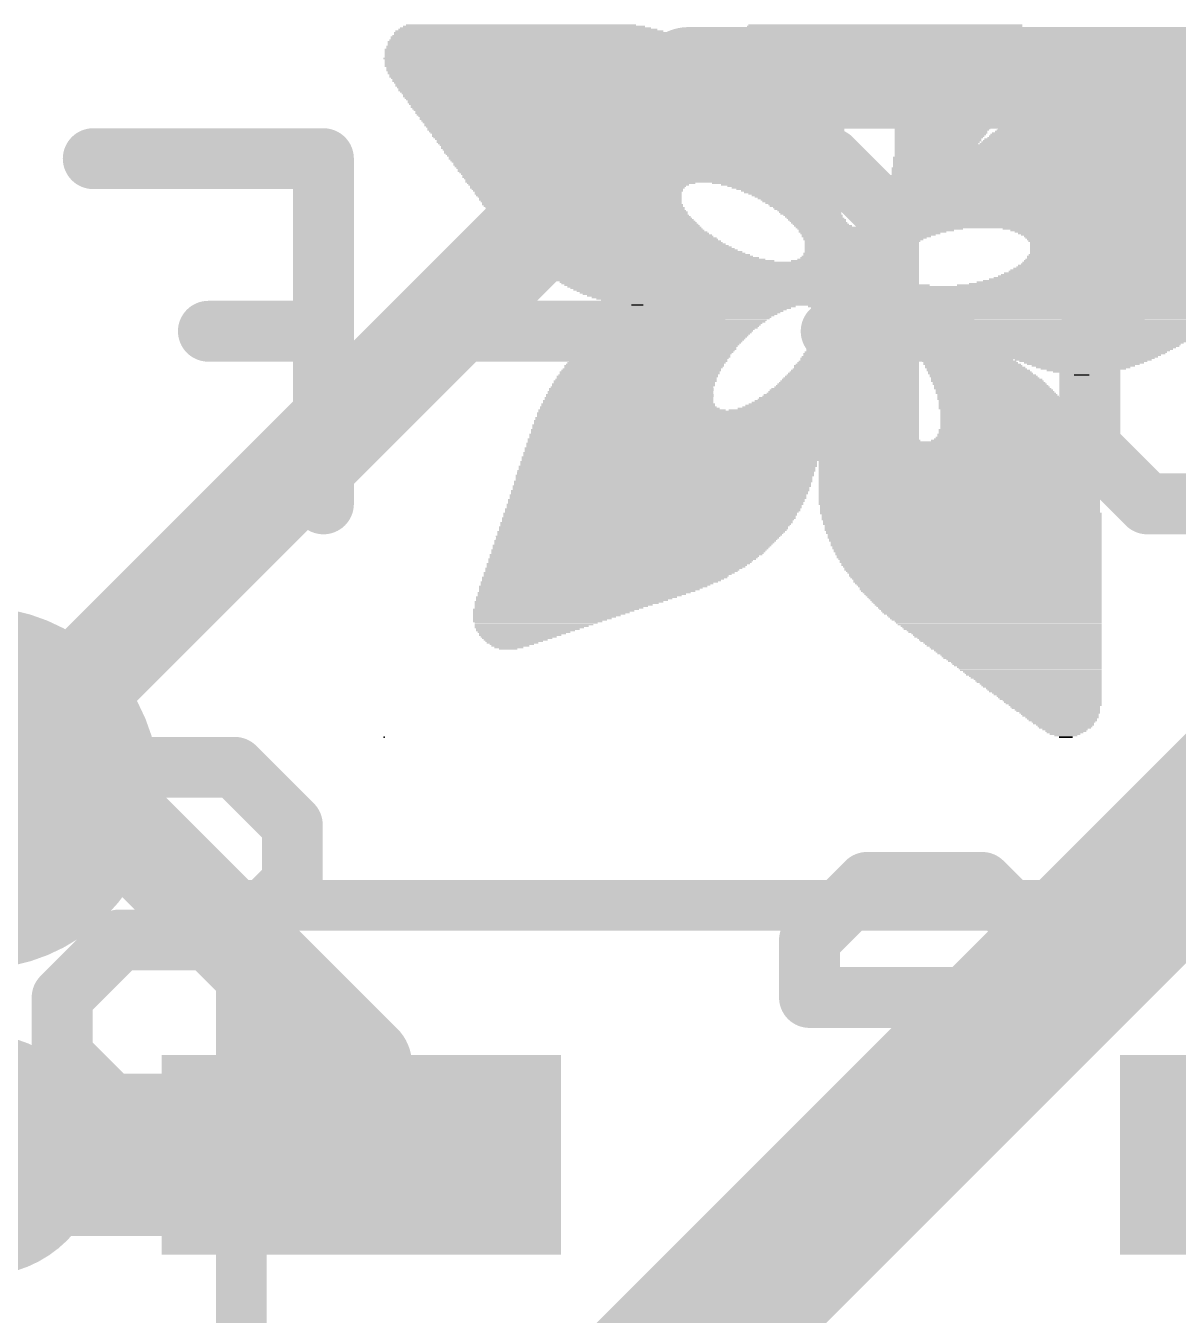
# Model space of a CAD drawing. Extents: x -0.1 to 20.4, y -0.1 to 17.9.
# Drawn here: x 8.12 to 11.005, y 11.634 to 14.862 of the extents above; entities that cross this region are included whole.
import ezdxf

# ---------------------------------------------------------------- set-up
doc = ezdxf.new("R2010")
doc.units = 0
for name, color, linetype in [('1', 12, 'CONTINUOUS'), ('16', 132, 'CONTINUOUS'), ('18', 110, 'CONTINUOUS'), ('21', 40, 'CONTINUOUS'), ('22', 6, 'CONTINUOUS'), ('23', 53, 'CONTINUOUS')]:
    doc.layers.add(name, color=color, linetype=linetype)

# ---------------------------------------------------------------- blocks, each defined once
blk = doc.blocks.new('RECT')
blk.add_solid([(-0.5, -0.5), (0.5, -0.5), (-0.5, 0.5), (0.5, 0.5)])
blk = doc.blocks.new('ROUNDV')
at = {"const_width": 0.5}
blk.add_lwpolyline([(0, -0.25, 1), (0, 0.25, 1), (0, -0.25)], format="xyb", dxfattribs=at)

msp = doc.modelspace()

# ---------------------------------------------------------------- linework, layer by layer
at = {"layer": '1'}
for points, const_width in [([(8.268, 12.954), (8.001, 12.954)], 0.254), ([(8.96, 12.262), (8.268, 12.954)], 0.254), ([(8.96, 12.035), (8.96, 12.262)], 0.254), ([(8.96, 12.035), (6.513, 12.035)], 0.4064)]:
    msp.add_lwpolyline(points, dxfattribs=dict(at, const_width=const_width))
for points, const_width in [([(8.3129, 12.9989, 1), (8.2231, 12.9091)], 0.127), ([(8.268, 12.8905, 1), (8.268, 13.0175)], 0.127), ([(9.0235, 12.262, 1), (8.8965, 12.262)], 0.127), ([(8.9151, 12.2171, 1), (9.0049, 12.3069)], 0.127), ([(8.96, 11.9334, 1), (8.96, 12.1366)], 0.2032), ([(8.8965, 12.035, 1), (9.0235, 12.035)], 0.127)]:
    msp.add_lwpolyline(points, format="xyb", dxfattribs=dict(at, const_width=const_width))
at = {"layer": '16'}
for points, const_width in [([(8.001, 12.954), (9.779, 14.732)], 0.254), ([(9.779, 14.732), (12.319, 14.732)], 0.254), ([(5.08, 6.858), (11.557, 13.335)], 0.4064)]:
    msp.add_lwpolyline(points, dxfattribs=dict(at, const_width=const_width))
at = {"layer": '16', "const_width": 0.127}
for points in [[(9.779, 14.7955, 1), (9.779, 14.6685)], [(9.8239, 14.6871, 1), (9.7341, 14.7769)]]:
    msp.add_lwpolyline(points, format="xyb", dxfattribs=at)
at = {"layer": '21'}
for points, const_width in [([(8.6918, 12.66, 1), (8.6282, 12.66)], 0.0635), ([(8.66, 12.6918, 1), (8.66, 12.6282)], 0.0635), ([(8.01, 11.885, 1), (8.01, 12.185, 1), (8.01, 11.885)], 0.3048)]:
    msp.add_lwpolyline(points, format="xyb", dxfattribs=dict(at, const_width=const_width))
at = {"layer": '21', "const_width": 0.127}
for points in [[(8.66, 7.66), (8.66, 12.66)], [(8.66, 12.66), (11.66, 12.66)]]:
    msp.add_lwpolyline(points, dxfattribs=at)
at = {"layer": '22', "const_width": 0.1524}
for points in [[(8.8654, 14.5295), (8.2891, 14.5295)], [(8.8654, 13.6652), (8.8654, 14.5295)], [(10.2805, 14.3855), (10.1365, 14.5295)], [(10.2805, 13.6652), (10.2805, 14.3855)], [(10.7839, 14.0974), (10.9279, 14.2414)], [(10.9279, 14.2414), (11.216, 14.2414)], [(8.8654, 14.0974), (8.5773, 14.0974)], [(9.8009, 14.0974), (9.2247, 14.0974)], [(10.4246, 14.0974), (10.1365, 14.0974)], [(10.7839, 13.8093), (10.7839, 14.0974)], [(10.9279, 13.6652), (10.7839, 13.8093)], [(11.216, 13.6652), (10.9279, 13.6652)], [(8.2112, 12.8615), (8.3552, 13.0055)], [(8.3552, 13.0055), (8.6434, 13.0055)], [(8.6434, 13.0055), (8.7874, 12.8615)], [(8.7874, 12.8615), (8.7874, 12.7174)], [(8.7874, 12.7174), (8.6434, 12.5734)], [(10.2263, 12.7174), (10.0822, 12.5734)], [(10.5144, 12.7174), (10.2263, 12.7174)], [(10.6584, 12.5734), (10.5144, 12.7174)], [(11.0177, 12.7174), (11.4499, 12.7174)], [(8.3552, 12.5734), (8.2112, 12.4293)], [(8.6434, 12.5734), (8.3552, 12.5734)], [(10.0822, 12.5734), (10.0822, 12.4293)], [(10.6584, 12.2853), (10.6584, 12.5734)], [(8.2112, 12.4293), (8.2112, 12.2853)], [(10.0822, 12.4293), (10.6584, 12.4293)], [(8.2112, 12.2853), (8.3552, 12.1412)], [(8.6434, 12.1412), (8.7874, 12.2853)], [(10.5144, 12.1412), (10.6584, 12.2853)], [(8.3552, 12.1412), (8.6434, 12.1412)], [(10.2263, 12.1412), (10.5144, 12.1412)], [(11.4499, 12.1412), (11.0177, 12.1412)]]:
    msp.add_lwpolyline(points, dxfattribs=at)
at = {"layer": '22', "const_width": 0.0762}
for points in [[(8.2891, 14.5676, 1), (8.2891, 14.4914)], [(8.9035, 14.5295, 1), (8.8273, 14.5295)], [(8.8654, 14.4914, 1), (8.8654, 14.5676)], [(10.1634, 14.5565, 1), (10.1095, 14.5026)], [(10.3186, 14.3855, 1), (10.2424, 14.3855)], [(10.2536, 14.3585, 1), (10.3075, 14.4124)], [(10.9279, 14.2795, 1), (10.9279, 14.2033)], [(10.9549, 14.2145, 1), (10.901, 14.2684)], [(8.5773, 14.1355, 1), (8.5773, 14.0593)], [(8.8654, 14.0593, 1), (8.8654, 14.1355)], [(9.2247, 14.1355, 1), (9.2247, 14.0593)], [(9.8009, 14.0593, 1), (9.8009, 14.1355)], [(10.1365, 14.1355, 1), (10.1365, 14.0593)], [(10.4246, 14.0593, 1), (10.4246, 14.1355)], [(10.822, 14.0974, 1), (10.7458, 14.0974)], [(10.7569, 14.1243, 1), (10.8108, 14.0704)], [(10.8108, 13.8362, 1), (10.7569, 13.7823)], [(10.7458, 13.8093, 1), (10.822, 13.8093)], [(10.9279, 13.7033, 1), (10.9279, 13.6271)], [(10.901, 13.6383, 1), (10.9549, 13.6921)], [(8.8273, 13.6652, 1), (8.9035, 13.6652)], [(10.2424, 13.6652, 1), (10.3186, 13.6652)], [(8.3552, 13.0436, 1), (8.3552, 12.9674)], [(8.3822, 12.9786, 1), (8.3283, 13.0325)], [(8.6703, 13.0325, 1), (8.6164, 12.9786)], [(8.6434, 12.9674, 1), (8.6434, 13.0436)], [(8.1842, 12.8884, 1), (8.2381, 12.8345)], [(8.8255, 12.8615, 1), (8.7493, 12.8615)], [(8.7605, 12.8345, 1), (8.8144, 12.8884)], [(8.8144, 12.6905, 1), (8.7605, 12.7444)], [(10.2263, 12.7555, 1), (10.2263, 12.6793)], [(10.2532, 12.6905, 1), (10.1993, 12.7444)], [(10.5413, 12.7444, 1), (10.4874, 12.6905)], [(10.5144, 12.6793, 1), (10.5144, 12.7555)], [(11.0177, 12.7555, 1), (11.0177, 12.6793)], [(8.7493, 12.7174, 1), (8.8255, 12.7174)], [(8.3552, 12.6115, 1), (8.3552, 12.5353)], [(8.3822, 12.5464, 1), (8.3283, 12.6003)], [(8.6164, 12.6003, 1), (8.6703, 12.5464)], [(8.6434, 12.5353, 1), (8.6434, 12.6115)], [(10.1203, 12.5734, 1), (10.0441, 12.5734)], [(10.0553, 12.6003, 1), (10.1092, 12.5464)], [(10.6965, 12.5734, 1), (10.6203, 12.5734)], [(10.6315, 12.5464, 1), (10.6854, 12.6003)], [(8.1842, 12.4563, 1), (8.2381, 12.4024)], [(8.2493, 12.4293, 1), (8.1731, 12.4293)], [(10.0822, 12.4674, 1), (10.0822, 12.3912)], [(10.6584, 12.3912, 1), (10.6584, 12.4674)], [(10.0441, 12.4293, 1), (10.1203, 12.4293)], [(8.2381, 12.3122, 1), (8.1842, 12.2583)], [(8.8144, 12.2583, 1), (8.7605, 12.3122)], [(10.6854, 12.2583, 1), (10.6315, 12.3122)], [(8.1731, 12.2853, 1), (8.2493, 12.2853)], [(10.6203, 12.2853, 1), (10.6965, 12.2853)], [(8.3552, 12.1793, 1), (8.3552, 12.1031)], [(8.3283, 12.1143, 1), (8.3822, 12.1681)], [(8.6164, 12.1681, 1), (8.6703, 12.1143)], [(8.6434, 12.1031, 1), (8.6434, 12.1793)], [(10.2263, 12.1793, 1), (10.2263, 12.1031)], [(10.4874, 12.1681, 1), (10.5413, 12.1143)], [(10.5144, 12.1031, 1), (10.5144, 12.1793)], [(11.0177, 12.1793, 1), (11.0177, 12.1031)]]:
    msp.add_lwpolyline(points, format="xyb", dxfattribs=at)
at = {"layer": '23'}
msp.add_point((9.017, 13.081), dxfattribs=at)

# ---------------------------------------------------------------- block references
at = {"layer": '1', "xscale": 0.5, "rotation": 270}
for p in [(8.96, 12.035), (11.36, 12.035)]:
    msp.add_blockref('RECT', p, dxfattribs=at)
at = {"layer": '18', "xscale": 0.9064, "yscale": 0.9064}
msp.add_blockref('ROUNDV', (8.001, 12.954), dxfattribs=at)
msp.add_blockref('ROUNDV', (8.001, 12.954), dxfattribs=at)
at = {"layer": '21'}
for p, xscale, yscale in [((9.3809, 14.8488), 0.6705, 0.0038), ((9.3771, 14.8527), 0.6477, 0.0039), ((9.3713, 14.8565), 0.6287, 0.0038), ((9.3675, 14.8603), 0.6058, 0.0038), ((9.3599, 14.8641), 0.5754, 0.0038), ((10.2705, 14.8603), 0.6896, 0.0038), ((10.2705, 14.8565), 0.6896, 0.0038), ((10.2705, 14.8527), 0.6896, 0.0039), ((10.2705, 14.8488), 0.6896, 0.0038), ((10.2724, 14.8641), 0.6858, 0.0038), ((9.4075, 14.8222), 0.762, 0.0038), ((9.4113, 14.8184), 0.7696, 0.0038), ((9.4056, 14.826), 0.7506, 0.0038), ((9.398, 14.8336), 0.7278, 0.0038), ((9.4018, 14.8298), 0.7354, 0.0038), ((9.3942, 14.8374), 0.7124, 0.0038), ((9.3847, 14.845), 0.6858, 0.0038), ((9.3904, 14.8412), 0.6972, 0.0038), ((10.2705, 14.845), 0.6896, 0.0038), ((10.2705, 14.8412), 0.6896, 0.0038), ((10.2705, 14.8374), 0.6896, 0.0038), ((10.2705, 14.8336), 0.6896, 0.0038), ((10.2705, 14.8298), 0.6896, 0.0038), ((10.2705, 14.826), 0.6896, 0.0038), ((10.2705, 14.8222), 0.6896, 0.0038), ((10.2705, 14.8184), 0.6896, 0.0038), ((9.4208, 14.8031), 0.8039, 0.0038), ((9.4246, 14.7993), 0.8115, 0.0038), ((9.4304, 14.7917), 0.823, 0.0038), ((9.4323, 14.7879), 0.8268, 0.0038), ((9.4266, 14.7955), 0.8153, 0.0038), ((9.417, 14.8107), 0.7887, 0.0038), ((9.419, 14.8069), 0.7925, 0.0038), ((9.4152, 14.8146), 0.7773, 0.0039), ((10.2705, 14.8146), 0.6896, 0.0039), ((10.2705, 14.8107), 0.6896, 0.0038), ((10.2705, 14.8069), 0.6896, 0.0038), ((10.2705, 14.8031), 0.6896, 0.0038), ((10.2705, 14.7993), 0.6896, 0.0038), ((10.2705, 14.7955), 0.6896, 0.0038), ((10.2686, 14.7917), 0.6858, 0.0038), ((10.2705, 14.7879), 0.682, 0.0038), ((9.4361, 14.7803), 0.842, 0.0038), ((9.4361, 14.7841), 0.8344, 0.0038), ((9.4399, 14.7765), 0.842, 0.0039), ((9.4418, 14.7726), 0.8458, 0.0038), ((9.4456, 14.7688), 0.8534, 0.0038), ((9.4475, 14.765), 0.8573, 0.0038), ((9.4495, 14.7612), 0.8611, 0.0038), ((9.4551, 14.7536), 0.8649, 0.0038), ((9.4533, 14.7574), 0.8611, 0.0038), ((10.2705, 14.7841), 0.682, 0.0038), ((10.2705, 14.7803), 0.682, 0.0038), ((10.2705, 14.7765), 0.682, 0.0039), ((10.2705, 14.7726), 0.682, 0.0038), ((10.2686, 14.7688), 0.6782, 0.0038), ((10.2686, 14.765), 0.6782, 0.0038), ((10.2705, 14.7612), 0.6744, 0.0038), ((10.2705, 14.7574), 0.6744, 0.0038), ((10.2705, 14.7536), 0.6744, 0.0038), ((9.4571, 14.7498), 0.8687, 0.0038), ((9.4627, 14.7422), 0.8725, 0.0038), ((9.4609, 14.746), 0.8687, 0.0038), ((9.4665, 14.7384), 0.8725, 0.0039), ((9.4685, 14.7345), 0.8763, 0.0038), ((9.4723, 14.7307), 0.8763, 0.0038), ((9.4762, 14.7269), 0.8763, 0.0038), ((9.4762, 14.7231), 0.8763, 0.0038), ((10.2686, 14.7498), 0.6706, 0.0038), ((10.2686, 14.746), 0.6706, 0.0038), ((10.2705, 14.7422), 0.6668, 0.0038), ((10.2705, 14.7384), 0.6668, 0.0039), ((10.2686, 14.7345), 0.663, 0.0038), ((10.2705, 14.7307), 0.6592, 0.0038), ((10.2705, 14.7269), 0.6592, 0.0038), ((10.2705, 14.7231), 0.6592, 0.0038), ((9.48, 14.7193), 0.8763, 0.0038), ((9.4856, 14.7117), 0.8801, 0.0038), ((9.4838, 14.7155), 0.8763, 0.0038), ((9.4876, 14.7079), 0.8763, 0.0038), ((9.4932, 14.7003), 0.8801, 0.0039), ((9.4914, 14.7041), 0.8763, 0.0038), ((9.497, 14.6964), 0.8801, 0.0038), ((9.499, 14.6926), 0.8763, 0.0038), ((9.5028, 14.6888), 0.8763, 0.0038), ((10.2686, 14.7193), 0.6553, 0.0038), ((10.2686, 14.7079), 0.6477, 0.0038), ((10.2705, 14.7155), 0.6515, 0.0038), ((10.2705, 14.7117), 0.6515, 0.0038), ((10.2686, 14.7003), 0.6401, 0.0039), ((10.2686, 14.6964), 0.6401, 0.0038), ((10.2705, 14.7041), 0.6439, 0.0038), ((10.0915, 14.6926), 0.2781, 0.0038), ((10.0877, 14.6888), 0.2705, 0.0038), ((10.4248, 14.6926), 0.3276, 0.0038), ((10.4248, 14.6888), 0.32, 0.0038), ((9.5046, 14.685), 0.8801, 0.0038), ((9.5066, 14.6812), 0.8763, 0.0038), ((9.5104, 14.6774), 0.8763, 0.0038), ((9.5143, 14.6736), 0.8763, 0.0038), ((9.5143, 14.6698), 0.8763, 0.0038), ((9.5181, 14.666), 0.8763, 0.0038), ((9.5219, 14.6622), 0.8763, 0.0039), ((9.5219, 14.6583), 0.8763, 0.0038), ((10.0857, 14.6812), 0.259, 0.0038), ((10.0838, 14.6774), 0.2552, 0.0038), ((10.0877, 14.685), 0.2629, 0.0038), ((10.0838, 14.6736), 0.2476, 0.0038), ((10.0819, 14.6698), 0.2438, 0.0038), ((10.08, 14.666), 0.24, 0.0038), ((10.0819, 14.6622), 0.2362, 0.0039), ((10.08, 14.6583), 0.2324, 0.0038), ((10.4267, 14.685), 0.3162, 0.0038), ((10.4267, 14.6812), 0.3086, 0.0038), ((10.4286, 14.6774), 0.3048, 0.0038), ((10.4267, 14.6736), 0.301, 0.0038), ((10.4286, 14.6698), 0.2972, 0.0038), ((10.4267, 14.666), 0.2934, 0.0038), ((10.4286, 14.6622), 0.2896, 0.0039), ((10.4267, 14.6583), 0.2858, 0.0038), ((10.7963, 14.6583), 0.2781, 0.0038), ((10.7963, 14.6622), 0.2477, 0.0039), ((10.7925, 14.666), 0.2171, 0.0038), ((10.7925, 14.6698), 0.1791, 0.0038), ((10.7905, 14.6736), 0.1295, 0.0038), ((10.7887, 14.6774), 0.0495, 0.0038), ((9.5257, 14.6545), 0.8763, 0.0038), ((9.6418, 14.6507), 1.1011, 0.0038), ((9.6418, 14.6469), 1.0935, 0.0038), ((9.6418, 14.6431), 1.0935, 0.0038), ((9.6418, 14.6393), 1.0859, 0.0038), ((9.6438, 14.6355), 1.0821, 0.0038), ((9.6438, 14.6317), 1.0745, 0.0038), ((9.6438, 14.6279), 1.0745, 0.0038), ((9.6437, 14.6241), 1.0668, 0.0039), ((10.08, 14.6545), 0.2248, 0.0038), ((10.4267, 14.6545), 0.2858, 0.0038), ((10.4267, 14.6507), 0.2782, 0.0038), ((10.4267, 14.6469), 0.2782, 0.0038), ((10.4248, 14.6431), 0.2744, 0.0038), ((10.4248, 14.6393), 0.2667, 0.0038), ((10.4248, 14.6355), 0.2667, 0.0038), ((10.421, 14.6279), 0.2591, 0.0038), ((10.421, 14.6241), 0.2591, 0.0039), ((10.4229, 14.6317), 0.2629, 0.0038), ((10.8134, 14.6241), 0.4572, 0.0039), ((10.8096, 14.6279), 0.442, 0.0038), ((10.8077, 14.6317), 0.423, 0.0038), ((10.8058, 14.6355), 0.4038, 0.0038), ((10.8039, 14.6393), 0.3848, 0.0038), ((10.8001, 14.6431), 0.362, 0.0038), ((10.7981, 14.6469), 0.3429, 0.0038), ((10.7982, 14.6507), 0.32, 0.0038), ((10.7963, 14.6545), 0.301, 0.0038), ((9.6456, 14.6202), 1.0629, 0.0038), ((9.6456, 14.6126), 1.0553, 0.0038), ((9.6476, 14.6164), 1.0591, 0.0038), ((9.6476, 14.6088), 1.0515, 0.0038), ((9.6476, 14.605), 1.0439, 0.0038), ((9.6476, 14.6012), 1.0439, 0.0038), ((9.6494, 14.5974), 1.0401, 0.0038), ((9.6494, 14.5936), 1.0325, 0.0038), ((10.4191, 14.6202), 0.2553, 0.0038), ((10.4191, 14.6164), 0.2476, 0.0038), ((10.4172, 14.6126), 0.2438, 0.0038), ((10.4172, 14.6088), 0.2438, 0.0038), ((10.4153, 14.605), 0.24, 0.0038), ((10.4134, 14.6012), 0.2362, 0.0038), ((10.4115, 14.5974), 0.2324, 0.0038), ((10.4115, 14.5936), 0.2324, 0.0038), ((10.8382, 14.5936), 0.5982, 0.0038), ((10.8362, 14.5974), 0.5791, 0.0038), ((10.8324, 14.6012), 0.5639, 0.0038), ((10.8286, 14.605), 0.5487, 0.0038), ((10.8268, 14.6088), 0.5295, 0.0038), ((10.8211, 14.6126), 0.5105, 0.0038), ((10.8192, 14.6164), 0.4915, 0.0038), ((10.8153, 14.6202), 0.4762, 0.0038), ((9.6514, 14.5898), 1.0287, 0.0038), ((9.6514, 14.586), 1.0287, 0.0039), ((9.6532, 14.5821), 1.0249, 0.0038), ((9.6532, 14.5783), 1.0173, 0.0038), ((9.6552, 14.5745), 1.0135, 0.0038), ((9.6552, 14.5707), 1.0135, 0.0038), ((9.6571, 14.5669), 1.0096, 0.0038), ((9.6571, 14.5631), 1.002, 0.0038), ((9.659, 14.5593), 0.9982, 0.0038), ((10.4096, 14.5898), 0.2286, 0.0038), ((10.4058, 14.5821), 0.2209, 0.0038), ((10.402, 14.5707), 0.2133, 0.0038), ((10.7639, 14.5631), 0.9372, 0.0038), ((10.7696, 14.5593), 0.9486, 0.0038), ((10.4077, 14.586), 0.2247, 0.0039), ((10.4039, 14.5783), 0.2171, 0.0038), ((10.4039, 14.5745), 0.2171, 0.0038), ((10.4001, 14.5669), 0.2095, 0.0038), ((10.8649, 14.5669), 0.7125, 0.0038), ((10.8611, 14.5707), 0.6973, 0.0038), ((10.8572, 14.5745), 0.682, 0.0038), ((10.8534, 14.5783), 0.6668, 0.0038), ((10.8516, 14.5821), 0.6477, 0.0038), ((10.8458, 14.586), 0.6286, 0.0039), ((10.842, 14.5898), 0.6134, 0.0038), ((9.659, 14.5555), 0.9982, 0.0038), ((9.6609, 14.5517), 0.9944, 0.0038), ((9.6628, 14.5479), 0.9906, 0.0039), ((9.6609, 14.544), 0.9868, 0.0038), ((9.6628, 14.5402), 0.983, 0.0038), ((9.6647, 14.5364), 0.9792, 0.0038), ((9.6666, 14.5326), 0.9754, 0.0038), ((9.6666, 14.5288), 0.9754, 0.0038), ((10.8096, 14.5326), 1.0364, 0.0038), ((10.8153, 14.5288), 1.0478, 0.0038), ((10.783, 14.5517), 0.9753, 0.0038), ((10.7944, 14.544), 0.9982, 0.0038), ((10.8001, 14.5402), 1.0096, 0.0038), ((10.8058, 14.5364), 1.021, 0.0038), ((10.7773, 14.5555), 0.9639, 0.0038), ((10.7887, 14.5479), 0.9867, 0.0039), ((9.6685, 14.525), 0.9716, 0.0038), ((9.6704, 14.5212), 0.9678, 0.0038), ((9.6705, 14.5174), 0.9601, 0.0038), ((9.6705, 14.5136), 0.9601, 0.0038), ((9.6723, 14.5098), 0.9563, 0.0039), ((9.6743, 14.5059), 0.9525, 0.0038), ((9.6761, 14.5021), 0.9487, 0.0038), ((9.6761, 14.4983), 0.9487, 0.0038), ((9.6781, 14.4945), 0.9449, 0.0038), ((10.8458, 14.5059), 1.1164, 0.0038), ((10.8496, 14.5021), 1.124, 0.0038), ((10.8515, 14.4983), 1.1278, 0.0038), ((10.8553, 14.4945), 1.1354, 0.0038), ((10.8286, 14.5212), 1.0745, 0.0038), ((10.8438, 14.5098), 1.1049, 0.0039), ((10.8229, 14.525), 1.063, 0.0038), ((10.8344, 14.5174), 1.0859, 0.0038), ((10.8382, 14.5136), 1.0935, 0.0038), ((9.6799, 14.4907), 0.9411, 0.0038), ((9.6819, 14.4869), 0.9373, 0.0038), ((9.6819, 14.4831), 0.9373, 0.0038), ((9.6837, 14.4793), 0.9335, 0.0038), ((9.6857, 14.4755), 0.9297, 0.0038), ((9.6857, 14.4717), 0.9297, 0.0039), ((9.5104, 14.4678), 0.5715, 0.0038), ((9.5047, 14.464), 0.5524, 0.0038), ((9.9943, 14.4678), 0.3124, 0.0038), ((10.0057, 14.464), 0.2896, 0.0038), ((10.8629, 14.464), 1.1659, 0.0038), ((10.8611, 14.4717), 1.1621, 0.0039), ((10.8611, 14.4678), 1.1621, 0.0038), ((10.8572, 14.4869), 1.1468, 0.0038), ((10.8591, 14.4831), 1.1506, 0.0038), ((10.8591, 14.4793), 1.1506, 0.0038), ((10.8611, 14.4755), 1.1545, 0.0038), ((10.8572, 14.4907), 1.1392, 0.0038), ((9.5028, 14.4602), 0.541, 0.0038), ((9.5009, 14.4564), 0.5372, 0.0038), ((9.5009, 14.4526), 0.5296, 0.0038), ((9.5028, 14.4488), 0.5258, 0.0038), ((9.5028, 14.445), 0.5182, 0.0038), ((9.5028, 14.4412), 0.5182, 0.0038), ((9.5047, 14.4374), 0.5144, 0.0038), ((9.5066, 14.4336), 0.5106, 0.0039), ((9.5085, 14.4297), 0.5068, 0.0038), ((10.0134, 14.4602), 0.2743, 0.0038), ((10.0191, 14.4564), 0.2629, 0.0038), ((10.0248, 14.4526), 0.2515, 0.0038), ((10.0305, 14.4488), 0.2401, 0.0038), ((10.0343, 14.445), 0.2324, 0.0038), ((10.04, 14.4412), 0.221, 0.0038), ((10.0438, 14.4374), 0.2134, 0.0038), ((10.0495, 14.4336), 0.2096, 0.0039), ((10.0534, 14.4297), 0.2019, 0.0038), ((10.8591, 14.4374), 1.1811, 0.0038), ((10.8591, 14.4336), 1.1811, 0.0039), ((10.8611, 14.4297), 1.1849, 0.0038), ((10.8611, 14.445), 1.1773, 0.0038), ((10.8611, 14.4412), 1.1773, 0.0038), ((10.8629, 14.4526), 1.1735, 0.0038), ((10.8629, 14.4488), 1.1735, 0.0038), ((10.8611, 14.4564), 1.1697, 0.0038), ((10.8629, 14.4602), 1.1659, 0.0038), ((9.5085, 14.4259), 0.5068, 0.0038), ((9.5104, 14.4221), 0.503, 0.0038), ((9.5123, 14.4183), 0.4992, 0.0038), ((9.5142, 14.4145), 0.503, 0.0038), ((9.5161, 14.4107), 0.4991, 0.0038), ((9.5199, 14.4069), 0.4991, 0.0038), ((9.5237, 14.3993), 0.4991, 0.0038), ((9.5219, 14.4031), 0.4953, 0.0038), ((10.0572, 14.4259), 0.1943, 0.0038), ((10.0591, 14.4221), 0.1905, 0.0038), ((10.0629, 14.4183), 0.1829, 0.0038), ((10.0686, 14.4145), 0.1791, 0.0038), ((10.0705, 14.4107), 0.1753, 0.0038), ((10.0743, 14.4069), 0.1676, 0.0038), ((10.0762, 14.4031), 0.1638, 0.0038), ((10.0819, 14.3993), 0.16, 0.0038), ((10.8515, 14.4031), 1.1964, 0.0038), ((10.8515, 14.3993), 1.1964, 0.0038), ((10.8535, 14.4107), 1.1925, 0.0038), ((10.8535, 14.4069), 1.1925, 0.0038), ((10.8573, 14.4183), 1.1925, 0.0038), ((10.8573, 14.4145), 1.1925, 0.0038), ((10.8591, 14.4259), 1.1887, 0.0038), ((10.8591, 14.4221), 1.1887, 0.0038), ((9.5275, 14.3955), 0.4991, 0.0039), ((9.5295, 14.3916), 0.4953, 0.0038), ((9.5351, 14.384), 0.4991, 0.0038), ((9.5333, 14.3878), 0.4953, 0.0038), ((9.5389, 14.3802), 0.4991, 0.0038), ((9.5427, 14.3764), 0.4991, 0.0038), ((9.5465, 14.3726), 0.4991, 0.0038), ((9.5485, 14.3688), 0.503, 0.0038), ((9.5523, 14.365), 0.503, 0.0038), ((10.0838, 14.3955), 0.1562, 0.0039), ((10.0857, 14.3916), 0.1524, 0.0038), ((10.0914, 14.3878), 0.1486, 0.0038), ((10.0933, 14.384), 0.1448, 0.0038), ((10.0971, 14.3802), 0.1448, 0.0038), ((10.101, 14.3764), 0.1447, 0.0038), ((10.1029, 14.3726), 0.1409, 0.0038), ((10.1067, 14.3688), 0.1409, 0.0038), ((10.1105, 14.365), 0.141, 0.0038), ((10.8248, 14.365), 1.2039, 0.0038), ((10.8286, 14.3688), 1.2039, 0.0038), ((10.8324, 14.3726), 1.2039, 0.0038), ((10.8363, 14.3764), 1.204, 0.0038), ((10.8382, 14.3802), 1.2002, 0.0038), ((10.842, 14.384), 1.2002, 0.0038), ((10.8458, 14.3916), 1.2002, 0.0038), ((10.8458, 14.3878), 1.2002, 0.0038), ((10.8477, 14.3955), 1.1964, 0.0039), ((9.558, 14.3574), 0.5067, 0.0039), ((9.5562, 14.3612), 0.5029, 0.0038), ((9.5618, 14.3535), 0.5067, 0.0038), ((9.5656, 14.3497), 0.5067, 0.0038), ((9.5714, 14.3459), 0.5105, 0.0038), ((9.579, 14.3383), 0.5182, 0.0038), ((9.5752, 14.3421), 0.5105, 0.0038), ((9.5828, 14.3345), 0.5182, 0.0038), ((10.1162, 14.3612), 0.1448, 0.0038), ((10.7334, 14.3574), 1.3716, 0.0039), ((10.2591, 14.3535), 0.4153, 0.0038), ((10.2495, 14.3497), 0.3886, 0.0038), ((10.24, 14.3459), 0.3696, 0.0038), ((10.2343, 14.3421), 0.3506, 0.0038), ((10.2305, 14.3383), 0.3353, 0.0038), ((10.2248, 14.3345), 0.3239, 0.0038), ((10.8191, 14.3612), 1.2078, 0.0038), ((10.9906, 14.3535), 0.8496, 0.0038), ((10.9982, 14.3497), 0.8268, 0.0038), ((11.0001, 14.3459), 0.8078, 0.0038), ((11.0021, 14.3421), 0.7963, 0.0038), ((11.0039, 14.3383), 0.7848, 0.0038), ((11.0039, 14.3345), 0.7696, 0.0038), ((9.5885, 14.3307), 0.522, 0.0038), ((9.5923, 14.3269), 0.522, 0.0038), ((9.598, 14.3231), 0.5258, 0.0038), ((9.6018, 14.3193), 0.5258, 0.0039), ((9.6075, 14.3154), 0.5295, 0.0038), ((9.6133, 14.3116), 0.5334, 0.0038), ((9.619, 14.3078), 0.5372, 0.0038), ((9.6247, 14.304), 0.541, 0.0038), ((9.6285, 14.3002), 0.5486, 0.0038), ((10.221, 14.3307), 0.3086, 0.0038), ((10.2172, 14.3269), 0.3009, 0.0038), ((10.2153, 14.3231), 0.2895, 0.0038), ((10.2115, 14.3193), 0.2819, 0.0039), ((10.1981, 14.304), 0.2552, 0.0038), ((10.1962, 14.3002), 0.2514, 0.0038), ((10.2077, 14.3154), 0.2743, 0.0038), ((10.2039, 14.3116), 0.2667, 0.0038), ((10.202, 14.3078), 0.2629, 0.0038), ((11.0039, 14.3307), 0.762, 0.0038), ((11.0039, 14.3269), 0.7544, 0.0038), ((11.002, 14.3231), 0.743, 0.0038), ((10.9962, 14.3116), 0.7239, 0.0038), ((10.9886, 14.3002), 0.7087, 0.0038), ((11.002, 14.3193), 0.7354, 0.0039), ((11.0001, 14.3154), 0.7316, 0.0038), ((10.9944, 14.3078), 0.7201, 0.0038), ((10.9906, 14.304), 0.7125, 0.0038), ((9.6362, 14.2964), 0.5563, 0.0038), ((9.6418, 14.2926), 0.5601, 0.0038), ((9.6514, 14.2888), 0.5639, 0.0038), ((9.657, 14.285), 0.5677, 0.0038), ((9.6666, 14.2812), 0.5792, 0.0039), ((9.6761, 14.2773), 0.5905, 0.0038), ((9.6895, 14.2735), 0.6096, 0.0038), ((9.8438, 14.2697), 0.9106, 0.0038), ((10.1677, 14.2735), 0.2629, 0.0038), ((10.1772, 14.2773), 0.2515, 0.0038), ((10.181, 14.2812), 0.2439, 0.0039), ((10.1848, 14.285), 0.2439, 0.0038), ((10.1905, 14.2926), 0.2476, 0.0038), ((10.1886, 14.2888), 0.2438, 0.0038), ((10.1943, 14.2964), 0.2476, 0.0038), ((10.9582, 14.2697), 0.6858, 0.0038), ((10.962, 14.2735), 0.6858, 0.0038), ((10.9677, 14.2773), 0.6896, 0.0038), ((10.9734, 14.285), 0.6934, 0.0038), ((10.9715, 14.2812), 0.6896, 0.0039), ((10.9792, 14.2888), 0.6973, 0.0038), ((10.9868, 14.2964), 0.7049, 0.0038), ((10.983, 14.2926), 0.6973, 0.0038), ((9.8457, 14.2659), 0.9068, 0.0038), ((9.8476, 14.2621), 0.903, 0.0038), ((9.8514, 14.2583), 0.8954, 0.0038), ((9.8533, 14.2545), 0.8916, 0.0038), ((9.8552, 14.2507), 0.8878, 0.0038), ((9.859, 14.2469), 0.8878, 0.0038), ((9.8628, 14.2431), 0.8801, 0.0039), ((9.8666, 14.2392), 0.8801, 0.0038), ((9.8704, 14.2354), 0.8801, 0.0038), ((10.903, 14.2354), 0.6973, 0.0038), ((10.9106, 14.2392), 0.6972, 0.0038), ((10.9163, 14.2431), 0.6934, 0.0039), ((10.9258, 14.2469), 0.6896, 0.0038), ((10.9296, 14.2507), 0.6896, 0.0038), ((10.9353, 14.2545), 0.6858, 0.0038), ((10.943, 14.2583), 0.6858, 0.0038), ((10.9468, 14.2621), 0.6858, 0.0038), ((10.9525, 14.2659), 0.682, 0.0038), ((9.878, 14.2316), 0.8801, 0.0038), ((9.8838, 14.2278), 0.8839, 0.0038), ((9.8914, 14.224), 0.884, 0.0038), ((9.8991, 14.2202), 0.8839, 0.0038), ((9.9085, 14.2164), 0.8953, 0.0038), ((9.9257, 14.2126), 0.9144, 0.0038), ((10.3467, 14.2088), 1.7412, 0.0038), ((10.3467, 14.205), 1.726, 0.0039), ((10.8363, 14.2126), 0.7696, 0.0038), ((10.8534, 14.2164), 0.743, 0.0038), ((10.8667, 14.2202), 0.7315, 0.0038), ((10.8763, 14.224), 0.7201, 0.0038), ((10.8877, 14.2278), 0.7124, 0.0038), ((10.8954, 14.2316), 0.7049, 0.0038), ((10.3486, 14.2011), 1.7145, 0.0038), ((10.3505, 14.1973), 1.703, 0.0038), ((10.3505, 14.1935), 1.6878, 0.0038), ((10.3524, 14.1897), 1.6764, 0.0038), ((10.3543, 14.1859), 1.6574, 0.0038), ((10.3582, 14.1821), 1.6421, 0.0038), ((10.362, 14.1783), 1.6269, 0.0038), ((10.3638, 14.1745), 1.6078, 0.0038), ((10.3696, 14.1707), 1.5887, 0.0038), ((10.3753, 14.1669), 1.5621, 0.0039), ((9.6514, 14.163), 0.0305, 0.0038), ((9.8209, 14.1402), 0.362, 0.0038), ((9.8305, 14.144), 0.3581, 0.0038), ((9.8399, 14.1478), 0.3543, 0.0038), ((9.8495, 14.1516), 0.3505, 0.0038), ((9.8628, 14.1554), 0.3467, 0.0038), ((9.8742, 14.1592), 0.3467, 0.0038), ((10.4343, 14.163), 1.4364, 0.0038), ((10.6134, 14.1592), 1.0706, 0.0038), ((10.6134, 14.1554), 1.0554, 0.0038), ((10.6134, 14.1516), 1.0478, 0.0038), ((10.6115, 14.1478), 1.0363, 0.0038), ((10.6115, 14.144), 1.0287, 0.0038), ((10.6096, 14.1402), 1.0249, 0.0038), ((9.7657, 14.1097), 0.381, 0.0038), ((9.7714, 14.1135), 0.3772, 0.0038), ((9.7771, 14.1173), 0.3734, 0.0038), ((9.7847, 14.1211), 0.3734, 0.0038), ((9.7885, 14.1249), 0.3734, 0.0038), ((9.798, 14.1288), 0.3695, 0.0039), ((9.8038, 14.1326), 0.3657, 0.0038), ((9.8114, 14.1364), 0.3658, 0.0038), ((10.6077, 14.1364), 1.0135, 0.0038), ((10.1676, 14.1288), 0.1334, 0.0039), ((10.1638, 14.1249), 0.1258, 0.0038), ((10.1619, 14.1211), 0.122, 0.0038), ((10.16, 14.1173), 0.1182, 0.0038), ((10.16, 14.1135), 0.1182, 0.0038), ((10.1581, 14.1097), 0.1143, 0.0038), ((10.6058, 14.1326), 1.0097, 0.0038), ((10.6858, 14.1288), 0.842, 0.0039), ((10.6858, 14.1249), 0.8268, 0.0038), ((10.6877, 14.1211), 0.8154, 0.0038), ((10.6858, 14.1173), 0.8039, 0.0038), ((10.6876, 14.1135), 0.7925, 0.0038), ((10.6877, 14.1097), 0.7848, 0.0038), ((9.7238, 14.0754), 0.3887, 0.0038), ((9.7276, 14.0792), 0.3886, 0.0038), ((9.7333, 14.083), 0.3848, 0.0038), ((9.7371, 14.0868), 0.3848, 0.0038), ((9.7409, 14.0907), 0.3848, 0.0039), ((9.7447, 14.0945), 0.3848, 0.0038), ((9.7504, 14.0983), 0.381, 0.0038), ((9.7542, 14.1021), 0.381, 0.0038), ((9.7619, 14.1059), 0.381, 0.0038), ((10.1486, 14.0754), 0.1257, 0.0038), ((10.1505, 14.083), 0.1219, 0.0038), ((10.1505, 14.0792), 0.1219, 0.0038), ((10.1524, 14.0907), 0.1181, 0.0039), ((10.1524, 14.0868), 0.1181, 0.0038), ((10.1543, 14.0945), 0.1143, 0.0038), ((10.1562, 14.1059), 0.1181, 0.0038), ((10.1562, 14.1021), 0.1181, 0.0038), ((10.1562, 14.0983), 0.1181, 0.0038), ((10.6858, 14.1059), 0.7734, 0.0038), ((10.6858, 14.1021), 0.7658, 0.0038), ((10.6839, 14.0983), 0.7544, 0.0038), ((10.6839, 14.0945), 0.7468, 0.0038), ((10.6838, 14.0907), 0.7391, 0.0039), ((10.682, 14.0868), 0.7277, 0.0038), ((10.682, 14.083), 0.7201, 0.0038), ((10.682, 14.0792), 0.7125, 0.0038), ((10.6801, 14.0754), 0.7011, 0.0038), ((9.6952, 14.0449), 0.3924, 0.0038), ((9.699, 14.0487), 0.3924, 0.0038), ((9.7028, 14.0526), 0.3924, 0.0039), ((9.7047, 14.0564), 0.3886, 0.0038), ((9.7085, 14.0602), 0.3886, 0.0038), ((9.7123, 14.064), 0.3886, 0.0038), ((9.7161, 14.0678), 0.3886, 0.0038), ((9.72, 14.0716), 0.3887, 0.0038), ((10.1429, 14.0449), 0.1447, 0.0038), ((10.1448, 14.0526), 0.1409, 0.0039), ((10.1448, 14.0487), 0.1409, 0.0038), ((10.1448, 14.0602), 0.1333, 0.0038), ((10.1448, 14.0564), 0.1333, 0.0038), ((10.1467, 14.0678), 0.1295, 0.0038), ((10.1467, 14.064), 0.1295, 0.0038), ((10.1486, 14.0716), 0.1257, 0.0038), ((10.6801, 14.0716), 0.6934, 0.0038), ((10.6763, 14.0678), 0.6858, 0.0038), ((10.6744, 14.064), 0.6743, 0.0038), ((10.6744, 14.0602), 0.6667, 0.0038), ((10.6725, 14.0564), 0.6553, 0.0038), ((10.6687, 14.0526), 0.6477, 0.0039), ((10.6668, 14.0487), 0.6363, 0.0038), ((10.6648, 14.0449), 0.6248, 0.0038), ((9.6685, 14.0106), 0.4, 0.0038), ((9.6704, 14.0145), 0.3962, 0.0039), ((9.6742, 14.0183), 0.3962, 0.0038), ((9.6781, 14.0221), 0.3963, 0.0038), ((9.6799, 14.0259), 0.3925, 0.0038), ((9.6819, 14.0297), 0.3963, 0.0038), ((9.6857, 14.0335), 0.3963, 0.0038), ((9.6875, 14.0373), 0.3925, 0.0038), ((9.6914, 14.0411), 0.3924, 0.0038), ((10.1334, 14.0106), 0.1791, 0.0038), ((10.1353, 14.0145), 0.1753, 0.0039), ((10.1353, 14.0183), 0.1677, 0.0038), ((10.1372, 14.0221), 0.1639, 0.0038), ((10.1391, 14.0297), 0.1601, 0.0038), ((10.1391, 14.0259), 0.1601, 0.0038), ((10.139, 14.0335), 0.1524, 0.0038), ((10.141, 14.0411), 0.1485, 0.0038), ((10.141, 14.0373), 0.1485, 0.0038), ((10.6629, 14.0411), 0.621, 0.0038), ((10.6591, 14.0373), 0.6058, 0.0038), ((10.6553, 14.0335), 0.5982, 0.0038), ((10.6534, 14.0297), 0.5868, 0.0038), ((10.4781, 14.0259), 0.2286, 0.0038), ((10.482, 14.0221), 0.2363, 0.0038), ((10.4858, 14.0183), 0.2363, 0.0038), ((10.4896, 14.0145), 0.2439, 0.0039), ((10.4934, 14.0106), 0.2438, 0.0038), ((10.7676, 14.0259), 0.3429, 0.0038), ((10.7677, 14.0221), 0.32, 0.0038), ((10.7696, 14.0183), 0.301, 0.0038), ((10.7677, 14.0145), 0.282, 0.0039), ((10.7677, 14.0106), 0.259, 0.0038), ((9.6494, 13.9802), 0.4001, 0.0038), ((9.6514, 13.984), 0.4039, 0.0038), ((9.6532, 13.9878), 0.4001, 0.0038), ((9.6571, 13.9954), 0.4, 0.0038), ((9.6571, 13.9916), 0.4, 0.0038), ((9.6609, 13.9992), 0.4, 0.0038), ((9.6628, 14.003), 0.3962, 0.0038), ((9.6666, 14.0068), 0.3962, 0.0038), ((10.1257, 13.9802), 0.2172, 0.0038), ((10.1257, 13.984), 0.2096, 0.0038), ((10.1276, 13.9878), 0.2058, 0.0038), ((10.1296, 13.9916), 0.2019, 0.0038), ((10.1296, 13.9954), 0.1943, 0.0038), ((10.1315, 13.9992), 0.1905, 0.0038), ((10.1334, 14.003), 0.1867, 0.0038), ((10.1334, 14.0068), 0.1791, 0.0038), ((10.4972, 14.0068), 0.2514, 0.0038), ((10.501, 14.003), 0.2514, 0.0038), ((10.5048, 13.9992), 0.259, 0.0038), ((10.5087, 13.9954), 0.2591, 0.0038), ((10.5106, 13.9916), 0.2629, 0.0038), ((10.5163, 13.9878), 0.2667, 0.0038), ((10.5182, 13.984), 0.2705, 0.0038), ((10.522, 13.9802), 0.2705, 0.0038), ((10.7677, 14.0068), 0.2362, 0.0038), ((10.7677, 14.003), 0.2134, 0.0038), ((10.7677, 13.9992), 0.1828, 0.0038), ((10.7658, 13.9954), 0.1486, 0.0038), ((10.7658, 13.9916), 0.1105, 0.0038), ((10.7638, 13.9878), 0.0381, 0.0038), ((9.6342, 13.9459), 0.4153, 0.0038), ((9.6362, 13.9535), 0.4115, 0.0038), ((9.6362, 13.9497), 0.4115, 0.0038), ((9.638, 13.9573), 0.4077, 0.0038), ((9.6418, 13.9649), 0.4077, 0.0038), ((9.6418, 13.9611), 0.4077, 0.0038), ((9.6456, 13.9725), 0.4077, 0.0038), ((9.6438, 13.9687), 0.4039, 0.0038), ((9.6476, 13.9764), 0.4039, 0.0039), ((10.1143, 13.9459), 0.2705, 0.0038), ((10.1143, 13.9497), 0.2629, 0.0038), ((10.1162, 13.9535), 0.2591, 0.0038), ((10.1181, 13.9573), 0.2476, 0.0038), ((10.12, 13.9611), 0.2438, 0.0038), ((10.1219, 13.9649), 0.24, 0.0038), ((10.1219, 13.9687), 0.2324, 0.0038), ((10.1238, 13.9725), 0.2286, 0.0038), ((10.1238, 13.9764), 0.221, 0.0039), ((10.5277, 13.9725), 0.2819, 0.0038), ((10.5258, 13.9764), 0.2781, 0.0039), ((10.5315, 13.9687), 0.2819, 0.0038), ((10.5334, 13.9649), 0.2858, 0.0038), ((10.5372, 13.9611), 0.2858, 0.0038), ((10.5391, 13.9573), 0.2896, 0.0038), ((10.541, 13.9535), 0.2934, 0.0038), ((10.5448, 13.9497), 0.2934, 0.0038), ((10.5467, 13.9459), 0.2972, 0.0038), ((9.6285, 13.9154), 0.4344, 0.0038), ((9.6285, 13.923), 0.4268, 0.0038), ((9.6285, 13.9192), 0.4268, 0.0038), ((9.6304, 13.9306), 0.4229, 0.0038), ((9.6304, 13.9268), 0.4229, 0.0038), ((9.6324, 13.9383), 0.4191, 0.0039), ((9.6324, 13.9344), 0.4191, 0.0038), ((9.6342, 13.9421), 0.4153, 0.0038), ((10.0972, 13.9154), 0.3353, 0.0038), ((10.101, 13.9192), 0.3277, 0.0038), ((10.1029, 13.923), 0.3163, 0.0038), ((10.1067, 13.9268), 0.3086, 0.0038), ((10.1067, 13.9306), 0.301, 0.0038), ((10.1105, 13.9344), 0.2934, 0.0038), ((10.1105, 13.9383), 0.2857, 0.0039), ((10.1124, 13.9421), 0.2743, 0.0038), ((10.5486, 13.9421), 0.301, 0.0038), ((10.5524, 13.9383), 0.301, 0.0039), ((10.5543, 13.9344), 0.3048, 0.0038), ((10.5562, 13.9306), 0.3086, 0.0038), ((10.5582, 13.9268), 0.3125, 0.0038), ((10.562, 13.923), 0.3125, 0.0038), ((10.562, 13.9192), 0.3125, 0.0038), ((10.5639, 13.9154), 0.3163, 0.0038), ((9.8438, 13.8811), 0.8953, 0.0038), ((9.8399, 13.8925), 0.8801, 0.0038), ((9.8419, 13.8887), 0.8839, 0.0038), ((9.8438, 13.8849), 0.8877, 0.0038), ((9.638, 13.9002), 0.4686, 0.0039), ((9.8419, 13.8963), 0.8763, 0.0038), ((9.6285, 13.9078), 0.442, 0.0038), ((9.6323, 13.904), 0.4496, 0.0038), ((9.6285, 13.9116), 0.4344, 0.0038), ((10.0781, 13.9002), 0.3962, 0.0039), ((10.0876, 13.904), 0.3696, 0.0038), ((10.0934, 13.9078), 0.3581, 0.0038), ((10.0953, 13.9116), 0.3467, 0.0038), ((10.5658, 13.9116), 0.3201, 0.0038), ((10.5677, 13.9078), 0.3239, 0.0038), ((10.5677, 13.904), 0.3239, 0.0038), ((10.5715, 13.9002), 0.3238, 0.0039), ((10.5734, 13.8963), 0.3276, 0.0038), ((10.5734, 13.8925), 0.3276, 0.0038), ((10.5753, 13.8887), 0.3314, 0.0038), ((10.5772, 13.8849), 0.3352, 0.0038), ((10.5772, 13.8811), 0.3352, 0.0038), ((9.8514, 13.8506), 0.9334, 0.0038), ((9.8476, 13.862), 0.9182, 0.0039), ((9.8495, 13.8582), 0.922, 0.0038), ((9.8514, 13.8544), 0.9258, 0.0038), ((9.8438, 13.8735), 0.903, 0.0038), ((9.8457, 13.8697), 0.9068, 0.0038), ((9.8476, 13.8659), 0.9106, 0.0038), ((9.8438, 13.8773), 0.8953, 0.0038), ((10.5829, 13.8506), 0.3544, 0.0038), ((10.5791, 13.8773), 0.339, 0.0038), ((10.5791, 13.8735), 0.339, 0.0038), ((10.5811, 13.8697), 0.3429, 0.0038), ((10.5811, 13.8659), 0.3429, 0.0038), ((10.5849, 13.8544), 0.3505, 0.0038), ((10.583, 13.862), 0.3467, 0.0039), ((10.583, 13.8582), 0.3467, 0.0038), ((10.0743, 13.8163), 1.4021, 0.0038), ((9.8628, 13.8278), 0.9716, 0.0038), ((9.8685, 13.8239), 0.983, 0.0039), ((10.0762, 13.8201), 1.3983, 0.0038), ((9.859, 13.8354), 0.9563, 0.0038), ((9.8628, 13.8316), 0.9639, 0.0038), ((9.8572, 13.8392), 0.9525, 0.0038), ((9.8533, 13.8468), 0.9372, 0.0038), ((9.8552, 13.843), 0.941, 0.0038), ((10.5791, 13.8239), 0.3848, 0.0039), ((10.5829, 13.8278), 0.3772, 0.0038), ((10.5848, 13.8316), 0.3734, 0.0038), ((10.5848, 13.8392), 0.3658, 0.0038), ((10.5848, 13.8354), 0.3658, 0.0038), ((10.5848, 13.8468), 0.3582, 0.0038), ((10.5848, 13.843), 0.3582, 0.0038), ((10.0743, 13.7935), 1.4173, 0.0038), ((10.0762, 13.7897), 1.4211, 0.0038), ((10.0762, 13.7858), 1.4211, 0.0039), ((10.0743, 13.8049), 1.4097, 0.0038), ((10.0762, 13.8011), 1.4135, 0.0038), ((10.0762, 13.7973), 1.4135, 0.0038), ((10.0762, 13.8125), 1.4059, 0.0038), ((10.0762, 13.8087), 1.4059, 0.0038), ((9.7256, 13.7554), 0.7429, 0.0038), ((9.7256, 13.7516), 0.7429, 0.0038), ((9.7276, 13.7592), 0.7467, 0.0038), ((9.7294, 13.7706), 0.7429, 0.0038), ((9.7294, 13.7668), 0.7429, 0.0038), ((9.7294, 13.763), 0.7429, 0.0038), ((10.0743, 13.782), 1.4249, 0.0038), ((10.0762, 13.7782), 1.4288, 0.0038), ((10.0762, 13.7744), 1.4288, 0.0038), ((10.4477, 13.7706), 0.6858, 0.0038), ((10.4477, 13.7668), 0.6858, 0.0038), ((10.4496, 13.763), 0.6896, 0.0038), ((10.4496, 13.7592), 0.6896, 0.0038), ((10.4496, 13.7554), 0.6896, 0.0038), ((10.4496, 13.7516), 0.6896, 0.0038), ((9.7162, 13.7211), 0.7467, 0.0038), ((9.718, 13.7325), 0.7429, 0.0038), ((9.718, 13.7287), 0.7429, 0.0038), ((9.718, 13.7249), 0.7429, 0.0038), ((9.72, 13.7363), 0.7467, 0.0038), ((9.7218, 13.7439), 0.7429, 0.0038), ((9.7218, 13.7401), 0.7429, 0.0038), ((9.7238, 13.7477), 0.7467, 0.0039), ((10.4515, 13.7477), 0.6934, 0.0039), ((10.4515, 13.7439), 0.6934, 0.0038), ((10.4515, 13.7401), 0.6934, 0.0038), ((10.4515, 13.7363), 0.6934, 0.0038), ((10.4534, 13.7325), 0.6972, 0.0038), ((10.4534, 13.7287), 0.6972, 0.0038), ((10.4534, 13.7249), 0.6972, 0.0038), ((10.4534, 13.7211), 0.6972, 0.0038), ((9.7028, 13.6868), 0.743, 0.0038), ((9.7085, 13.6982), 0.7468, 0.0038), ((9.7066, 13.6944), 0.743, 0.0038), ((9.7066, 13.6906), 0.743, 0.0038), ((9.7123, 13.7096), 0.7468, 0.0039), ((9.7104, 13.7058), 0.743, 0.0038), ((9.7104, 13.702), 0.743, 0.0038), ((9.7142, 13.7173), 0.7429, 0.0038), ((9.7142, 13.7135), 0.7429, 0.0038), ((10.4534, 13.7173), 0.6972, 0.0038), ((10.4553, 13.7135), 0.701, 0.0038), ((10.4553, 13.7096), 0.701, 0.0039), ((10.4553, 13.7058), 0.701, 0.0038), ((10.4553, 13.702), 0.701, 0.0038), ((10.4553, 13.6982), 0.701, 0.0038), ((10.4553, 13.6944), 0.701, 0.0038), ((10.4553, 13.6906), 0.701, 0.0038), ((10.4572, 13.6868), 0.7048, 0.0038), ((9.6952, 13.6639), 0.743, 0.0038), ((9.6933, 13.6601), 0.7391, 0.0038), ((9.6933, 13.6563), 0.7391, 0.0038), ((9.699, 13.6754), 0.743, 0.0038), ((9.699, 13.6715), 0.743, 0.0039), ((9.6971, 13.6677), 0.7392, 0.0038), ((9.7028, 13.683), 0.743, 0.0038), ((9.7028, 13.6792), 0.743, 0.0038), ((10.4572, 13.683), 0.7048, 0.0038), ((10.4572, 13.6792), 0.7048, 0.0038), ((10.4572, 13.6754), 0.7048, 0.0038), ((10.4572, 13.6715), 0.7048, 0.0039), ((10.4572, 13.6677), 0.7048, 0.0038), ((10.4572, 13.6639), 0.7048, 0.0038), ((10.4591, 13.6601), 0.701, 0.0038), ((10.4591, 13.6563), 0.701, 0.0038), ((9.6799, 13.6296), 0.7353, 0.0038), ((9.6761, 13.622), 0.7277, 0.0038), ((9.6781, 13.6258), 0.7315, 0.0038), ((9.6837, 13.6411), 0.7353, 0.0038), ((9.6837, 13.6373), 0.7353, 0.0038), ((9.6819, 13.6334), 0.7315, 0.0039), ((9.6875, 13.6449), 0.7353, 0.0038), ((9.6895, 13.6525), 0.7391, 0.0038), ((9.6895, 13.6487), 0.7391, 0.0038), ((10.4591, 13.6525), 0.701, 0.0038), ((10.4591, 13.6487), 0.701, 0.0038), ((10.4591, 13.6449), 0.701, 0.0038), ((10.461, 13.6411), 0.7048, 0.0038), ((10.4629, 13.6373), 0.701, 0.0038), ((10.4629, 13.6334), 0.701, 0.0039), ((10.4629, 13.6296), 0.701, 0.0038), ((10.4629, 13.6258), 0.701, 0.0038), ((10.4648, 13.622), 0.6972, 0.0038), ((9.6608, 13.5953), 0.7201, 0.0039), ((9.659, 13.5915), 0.7163, 0.0038), ((9.6647, 13.5992), 0.72, 0.0038), ((9.6667, 13.6068), 0.7239, 0.0038), ((9.6667, 13.603), 0.7239, 0.0038), ((9.6723, 13.6144), 0.7277, 0.0038), ((9.6743, 13.6182), 0.7315, 0.0038), ((9.6705, 13.6106), 0.7239, 0.0038), ((10.4648, 13.6182), 0.6972, 0.0038), ((10.4648, 13.6144), 0.6972, 0.0038), ((10.4667, 13.6106), 0.6934, 0.0038), ((10.4667, 13.6068), 0.6934, 0.0038), ((10.4667, 13.603), 0.6934, 0.0038), ((10.4667, 13.5992), 0.6934, 0.0038), ((10.4686, 13.5953), 0.6896, 0.0039), ((10.4686, 13.5915), 0.6896, 0.0038), ((9.638, 13.5611), 0.6972, 0.0038), ((9.6456, 13.5725), 0.7049, 0.0038), ((9.6418, 13.5649), 0.6973, 0.0038), ((9.6438, 13.5687), 0.7011, 0.0038), ((9.6532, 13.5839), 0.7125, 0.0038), ((9.6494, 13.5763), 0.7049, 0.0038), ((9.6514, 13.5801), 0.7087, 0.0038), ((9.657, 13.5877), 0.7125, 0.0038), ((10.4705, 13.5877), 0.6858, 0.0038), ((10.4705, 13.5839), 0.6858, 0.0038), ((10.4705, 13.5801), 0.6858, 0.0038), ((10.4724, 13.5763), 0.682, 0.0038), ((10.4724, 13.5725), 0.682, 0.0038), ((10.4743, 13.5687), 0.6782, 0.0038), ((10.4743, 13.5649), 0.6782, 0.0038), ((10.4743, 13.5611), 0.6782, 0.0038), ((9.6133, 13.5268), 0.6705, 0.0038), ((9.6228, 13.5382), 0.682, 0.0038), ((9.619, 13.5344), 0.6744, 0.0038), ((9.6171, 13.5306), 0.6706, 0.0038), ((9.6304, 13.5496), 0.6896, 0.0038), ((9.6285, 13.5458), 0.6858, 0.0038), ((9.6266, 13.542), 0.682, 0.0038), ((9.6361, 13.5572), 0.6934, 0.0039), ((9.6342, 13.5534), 0.6896, 0.0038), ((10.4762, 13.5572), 0.6744, 0.0039), ((10.4762, 13.5534), 0.6744, 0.0038), ((10.4782, 13.5496), 0.6705, 0.0038), ((10.4782, 13.5458), 0.6705, 0.0038), ((10.4801, 13.542), 0.6667, 0.0038), ((10.4801, 13.5382), 0.6667, 0.0038), ((10.482, 13.5344), 0.6629, 0.0038), ((10.482, 13.5306), 0.6629, 0.0038), ((10.4839, 13.5268), 0.6591, 0.0038), ((9.5923, 13.5039), 0.6439, 0.0038), ((9.5885, 13.5001), 0.6362, 0.0038), ((9.5866, 13.4963), 0.6324, 0.0038), ((9.6037, 13.5153), 0.6591, 0.0038), ((9.5999, 13.5115), 0.6515, 0.0038), ((9.5981, 13.5077), 0.6477, 0.0038), ((9.6075, 13.5191), 0.6591, 0.0039), ((9.6095, 13.523), 0.6629, 0.0038), ((10.4858, 13.523), 0.6553, 0.0038), ((10.4858, 13.5191), 0.6553, 0.0039), ((10.4877, 13.5153), 0.6515, 0.0038), ((10.4877, 13.5115), 0.6515, 0.0038), ((10.4896, 13.5077), 0.6477, 0.0038), ((10.4915, 13.5039), 0.6439, 0.0038), ((10.4915, 13.5001), 0.6439, 0.0038), ((10.4934, 13.4963), 0.6401, 0.0038), ((9.5561, 13.4696), 0.5944, 0.0038), ((9.5504, 13.4658), 0.583, 0.0038), ((9.5465, 13.462), 0.5753, 0.0038), ((9.5694, 13.4811), 0.6135, 0.0039), ((9.5656, 13.4772), 0.6058, 0.0038), ((9.5618, 13.4734), 0.5982, 0.0038), ((9.5809, 13.4925), 0.6286, 0.0038), ((9.5771, 13.4887), 0.621, 0.0038), ((9.5733, 13.4849), 0.6134, 0.0038), ((10.4953, 13.4925), 0.6363, 0.0038), ((10.4972, 13.4887), 0.6324, 0.0038), ((10.4972, 13.4849), 0.6324, 0.0038), ((10.4991, 13.4811), 0.6286, 0.0039), ((10.501, 13.4772), 0.6248, 0.0038), ((10.5029, 13.4734), 0.621, 0.0038), ((10.5029, 13.4696), 0.621, 0.0038), ((10.5048, 13.4658), 0.6172, 0.0038), ((10.5067, 13.462), 0.6134, 0.0038), ((9.499, 13.4315), 0.5029, 0.0038), ((9.518, 13.443), 0.5334, 0.0039), ((9.5123, 13.4391), 0.522, 0.0038), ((9.5066, 13.4353), 0.5106, 0.0038), ((9.5351, 13.4544), 0.5601, 0.0038), ((9.5313, 13.4506), 0.5525, 0.0038), ((9.5256, 13.4468), 0.541, 0.0038), ((9.5409, 13.4582), 0.5715, 0.0038), ((10.5086, 13.4582), 0.6096, 0.0038), ((10.5105, 13.4544), 0.6058, 0.0038), ((10.5105, 13.4506), 0.6058, 0.0038), ((10.5124, 13.4468), 0.602, 0.0038), ((10.5143, 13.443), 0.5982, 0.0039), ((10.5163, 13.4391), 0.5943, 0.0038), ((10.5182, 13.4353), 0.5905, 0.0038), ((10.5201, 13.4315), 0.5867, 0.0038), ((9.4475, 13.401), 0.4153, 0.0038), ((9.4418, 13.3972), 0.4038, 0.0038), ((9.4799, 13.4201), 0.4724, 0.0038), ((9.4742, 13.4163), 0.461, 0.0038), ((9.4666, 13.4125), 0.4458, 0.0038), ((9.4551, 13.4049), 0.4229, 0.0039), ((9.4609, 13.4087), 0.4343, 0.0038), ((9.4932, 13.4277), 0.4915, 0.0038), ((9.4876, 13.4239), 0.4801, 0.0038), ((10.522, 13.4277), 0.5829, 0.0038), ((10.5239, 13.4239), 0.5791, 0.0038), ((10.5258, 13.4201), 0.5753, 0.0038), ((10.5277, 13.4163), 0.5715, 0.0038), ((10.5296, 13.4125), 0.5677, 0.0038), ((10.5315, 13.4087), 0.5639, 0.0038), ((10.5334, 13.4049), 0.5601, 0.0039), ((10.5353, 13.401), 0.5562, 0.0038), ((10.5372, 13.3972), 0.5524, 0.0038), ((9.4361, 13.3934), 0.3924, 0.0038), ((9.4304, 13.3896), 0.381, 0.0038), ((9.4247, 13.3858), 0.3696, 0.0038), ((9.4132, 13.3782), 0.3467, 0.0038), ((9.4018, 13.3706), 0.3238, 0.0038), ((9.419, 13.382), 0.3581, 0.0038), ((9.4076, 13.3744), 0.3353, 0.0038), ((9.398, 13.3668), 0.3086, 0.0039), ((10.5391, 13.3934), 0.5486, 0.0038), ((10.541, 13.3896), 0.5448, 0.0038), ((10.5448, 13.3858), 0.5372, 0.0038), ((10.5467, 13.382), 0.5334, 0.0038), ((10.5486, 13.3782), 0.5296, 0.0038), ((10.5505, 13.3744), 0.5258, 0.0038), ((10.5544, 13.3706), 0.5181, 0.0038), ((10.5563, 13.3668), 0.5143, 0.0039), ((9.3923, 13.3629), 0.2972, 0.0038), ((9.3865, 13.3591), 0.2857, 0.0038), ((9.3809, 13.3553), 0.2743, 0.0038), ((9.3713, 13.3477), 0.2477, 0.0038), ((9.3771, 13.3515), 0.2591, 0.0038), ((9.3675, 13.3439), 0.2324, 0.0038), ((9.3637, 13.3401), 0.2172, 0.0038), ((9.358, 13.3363), 0.2058, 0.0038), ((9.3542, 13.3325), 0.1905, 0.0038), ((10.5582, 13.3629), 0.5105, 0.0038), ((10.562, 13.3591), 0.5029, 0.0038), ((10.5639, 13.3553), 0.4991, 0.0038), ((10.5658, 13.3515), 0.4953, 0.0038), ((10.5696, 13.3477), 0.4877, 0.0038), ((10.5715, 13.3439), 0.4839, 0.0038), ((10.5753, 13.3401), 0.4762, 0.0038), ((10.5772, 13.3363), 0.4724, 0.0038), ((10.5791, 13.3325), 0.4686, 0.0038), ((9.3504, 13.3287), 0.1753, 0.0039), ((9.3466, 13.3248), 0.16, 0.0038), ((9.3428, 13.321), 0.1447, 0.0038), ((9.339, 13.3172), 0.1295, 0.0038), ((9.337, 13.3134), 0.1105, 0.0038), ((9.3332, 13.3096), 0.0953, 0.0038), ((9.3294, 13.3058), 0.0724, 0.0038), ((9.3276, 13.302), 0.0457, 0.0038), ((10.5829, 13.3287), 0.461, 0.0039), ((10.5848, 13.3248), 0.4572, 0.0038), ((10.5867, 13.321), 0.4534, 0.0038), ((10.5905, 13.3172), 0.4458, 0.0038), ((10.5925, 13.3134), 0.4419, 0.0038), ((10.5944, 13.3096), 0.4381, 0.0038), ((10.5982, 13.3058), 0.4305, 0.0038), ((10.6001, 13.302), 0.4267, 0.0038), ((10.6039, 13.2982), 0.4191, 0.0038), ((10.6058, 13.2944), 0.4153, 0.0038), ((10.6077, 13.2906), 0.4115, 0.0039), ((10.6115, 13.2867), 0.4038, 0.0038), ((10.6134, 13.2829), 0.4, 0.0038), ((10.6153, 13.2791), 0.3962, 0.0038), ((10.6191, 13.2753), 0.3886, 0.0038), ((10.621, 13.2715), 0.3848, 0.0038), ((10.6248, 13.2677), 0.3772, 0.0038), ((10.6267, 13.2639), 0.3734, 0.0038), ((10.6286, 13.2601), 0.3696, 0.0038), ((10.6325, 13.2563), 0.3619, 0.0038), ((10.6344, 13.2525), 0.3581, 0.0039), ((10.6363, 13.2486), 0.3543, 0.0038), ((10.6401, 13.2448), 0.3467, 0.0038), ((10.642, 13.241), 0.3429, 0.0038), ((10.6439, 13.2372), 0.3391, 0.0038), ((10.6477, 13.2334), 0.3315, 0.0038), ((10.6496, 13.2296), 0.3276, 0.0038), ((10.6534, 13.2258), 0.32, 0.0038), ((10.6553, 13.222), 0.3162, 0.0038), ((10.6572, 13.2182), 0.3124, 0.0038), ((10.661, 13.2144), 0.3048, 0.0039), ((10.6629, 13.2105), 0.301, 0.0038), ((10.6648, 13.2067), 0.2972, 0.0038), ((10.6687, 13.2029), 0.2895, 0.0038), ((10.6706, 13.1991), 0.2857, 0.0038), ((10.6725, 13.1953), 0.2819, 0.0038), ((10.6763, 13.1915), 0.2743, 0.0038), ((10.6782, 13.1877), 0.2705, 0.0038), ((10.682, 13.1839), 0.2629, 0.0038), ((10.6838, 13.1801), 0.2591, 0.0038), ((10.6858, 13.1763), 0.2553, 0.0039), ((10.6896, 13.1724), 0.2476, 0.0038), ((10.6915, 13.1686), 0.2438, 0.0038), ((10.6934, 13.1648), 0.24, 0.0038), ((10.6972, 13.161), 0.2324, 0.0038), ((10.6972, 13.1572), 0.2248, 0.0038), ((10.6991, 13.1534), 0.221, 0.0038), ((10.7029, 13.1496), 0.2134, 0.0038), ((10.7049, 13.1458), 0.2095, 0.0038), ((10.7087, 13.142), 0.2019, 0.0038), ((10.7087, 13.1382), 0.1943, 0.0039), ((10.7106, 13.1343), 0.1905, 0.0038), ((10.7144, 13.1305), 0.1829, 0.0038), ((10.7144, 13.1267), 0.1753, 0.0038), ((10.7163, 13.1229), 0.1715, 0.0038), ((10.7182, 13.1191), 0.16, 0.0038), ((10.7182, 13.1153), 0.1524, 0.0038), ((10.722, 13.1115), 0.1448, 0.0038), ((10.722, 13.1077), 0.1372, 0.0038), ((10.7219, 13.1039), 0.1295, 0.0038), ((10.7219, 13.1001), 0.1143, 0.0039), ((10.7239, 13.0962), 0.1029, 0.0038), ((10.722, 13.0924), 0.0914, 0.0038), ((10.722, 13.0886), 0.0762, 0.0038), ((10.7239, 13.0848), 0.0572, 0.0038), ((10.7239, 13.081), 0.0343, 0.0038)]:
    msp.add_blockref('RECT', p, dxfattribs=dict(at, xscale=xscale, yscale=yscale))

doc.saveas('drawing.dxf')
